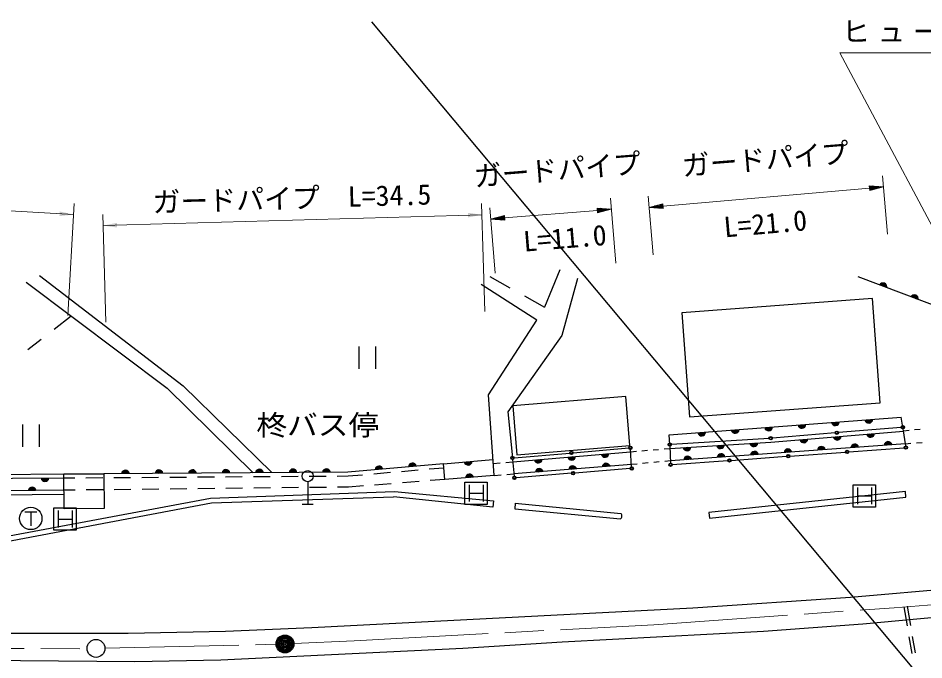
# Model space of a CAD drawing. Units: millimetres, scale not verified. Extents: x 40000 to 680000, y 20000 to 380000.
# Drawn here: x 361213 to 442328, y 277956 to 335435 of the extents above; entities that cross this region are included whole.
import ezdxf
from ezdxf.enums import TextEntityAlignment as Align

# ---------------------------------------------------------------- set-up
doc = ezdxf.new("R2010")
doc.units = ezdxf.units.MM
doc.header["$LTSCALE"] = 1000
doc.linetypes.add('CHAIN', pattern=[18.5, 12, -1.5, 3.5, -1.5])
for name, color, linetype, lineweight in [('M-BGD', 7, 'Continuous', 25), ('M-BGD-EXST', 7, 'Continuous', 25), ('M-BMK', 2, 'CHAIN', 13), ('M-BMK-SRVR', 3, 'Continuous', 25), ('M-STR-HTXT', 7, 'Continuous', 13), ('M-STR-STRC', 7, 'Continuous', 25), ('M-STR-STRD', 7, 'Continuous', 25)]:
    doc.layers.add(name, color=color, linetype=linetype, lineweight=lineweight)
doc.styles.add('ＭＳ ゴシック', font='')
doc.styles.get('ＭＳ ゴシック').set_extended_font_data('MS Gothic')

# ---------------------------------------------------------------- blocks, each defined once
blk = doc.blocks.new('filled_arrow')
at = {"color": 0, "linetype": 'Continuous', "lineweight": -2}
blk.add_solid([(7.5, 1.25), (0, 0), (7.5, -1.25)], dxfattribs=at)

msp = doc.modelspace()

# ---------------------------------------------------------------- linework, layer by layer
at = {"layer": 'M-BGD'}
for p, q in [((409727, 312902), (408340, 309554)), ((403453, 312289), (405242, 311288)), ((463359, 302067), (436453, 312251)), ((406551, 310555), (408340, 309554)), ((364452, 307586), (365975, 308764)), ((362078, 305751), (363265, 306668)), ((391724, 306015), (391724, 304015)), ((393224, 306015), (393224, 304015)), ((419530, 298099), (440304, 299683)), ((440442, 298788), (440304, 299683)), ((361606, 299050), (361606, 297050)), ((363106, 299050), (363106, 297050)), ((440292, 298775), (434674, 298308)), ((440700, 297116), (440465, 298640)), ((441995, 298598), (441498, 298546)), ((419569, 297241), (419530, 298099)), ((428458, 297795), (419718, 297250)), ((434375, 298284), (428757, 297817)), ((441001, 298494), (440495, 298441)), ((410906, 296509), (415890, 296936)), ((419070, 296849), (419584, 296891)), ((419575, 297091), (419643, 295583)), ((440669, 297314), (419634, 295783)), ((435604, 296595), (440573, 296957)), ((440669, 297314), (441166, 297354)), ((441665, 297394), (442163, 297434)), ((405508, 295695), (416064, 296599)), ((405623, 296056), (410607, 296483)), ((416158, 295246), (416050, 296799)), ((416064, 296599), (416578, 296642)), ((417077, 296683), (417575, 296725)), ((418073, 296766), (418572, 296807)), ((425068, 295827), (430037, 296189)), ((430336, 296211), (435305, 296573)), ((399298, 295514), (403739, 295893)), ((399432, 294117), (399298, 295514)), ((403762, 295557), (404386, 295606)), ((404884, 295646), (405508, 295695)), ((405489, 295894), (405637, 294410)), ((416144, 295445), (405617, 294609)), ((416645, 295494), (416144, 295445)), ((417640, 295590), (417143, 295542)), ((418636, 295686), (418138, 295638)), ((419634, 295783), (419134, 295734)), ((419800, 295444), (424769, 295806)), ((346939, 294477), (365307, 294605)), ((365307, 294605), (368896, 294630)), ((390767, 294432), (392060, 294543)), ((393057, 294628), (394551, 294756)), ((395547, 294842), (397042, 294970)), ((398038, 295055), (399331, 295166)), ((403838, 294467), (399432, 294117)), ((403838, 294467), (404478, 294518)), ((404977, 294558), (405617, 294609)), ((410761, 294666), (405801, 294272)), ((416019, 295084), (411060, 294690)), ((365310, 294255), (366289, 294262)), ((367289, 294269), (368789, 294279)), ((369789, 294286), (371289, 294297)), ((372289, 294304), (373789, 294314)), ((374789, 294321), (376289, 294331)), ((377289, 294338), (378789, 294349)), ((379788, 294356), (381288, 294366)), ((382288, 294373), (383788, 294384)), ((384788, 294391), (386288, 294401)), ((387147, 293911), (387147, 291911)), ((387288, 294408), (388788, 294418)), ((389788, 294425), (390767, 294432)), ((394624, 293735), (393129, 293616)), ((397116, 293933), (395621, 293814)), ((399432, 294117), (398113, 294012)), ((366316, 293162), (365317, 293150)), ((368816, 293189), (367316, 293173)), ((371316, 293217), (369816, 293200)), ((373816, 293244), (372316, 293228)), ((376316, 293272), (374816, 293255)), ((378815, 293300), (377316, 293283)), ((381315, 293327), (379815, 293311)), ((383815, 293355), (382315, 293338)), ((386315, 293383), (384815, 293366)), ((388815, 293410), (387315, 293394)), ((390814, 293432), (389815, 293421)), ((392132, 293537), (390814, 293432)), ((386647, 291911), (387647, 291911)), ((440849, 280993), (440553, 282701)), ((441149, 281045), (440853, 282753)), ((441275, 278530), (441019, 280008)), ((441575, 278582), (441320, 280060))]:
    msp.add_line(p, q, dxfattribs=at)
for points in [[(363119, 312380), (376005, 302488), (383944, 294735)], [(361948, 311795), (374573, 302293), (382253, 294723)], [(403838, 294467), (403335, 301690), (407664, 308387), (402692, 311583)], [(411317, 312124), (409896, 307017), (405060, 300185), (405474, 296043)], [(312087, 299848), (315881, 299411), (317219, 297471), (346921, 294127), (365310, 294255)], [(365317, 293150), (347620, 292955), (315751, 296630), (314734, 298104), (311573, 298468)], [(419584, 296891), (428633, 297455), (440495, 298441)], [(315553, 296300), (348310, 292612), (365320, 292800)], [(399298, 295514), (390751, 294782), (368896, 294630)], [(368896, 294630), (368917, 291513), (365329, 291489), (365307, 294605)]]:
    msp.add_lwpolyline(points, dxfattribs=at)
for points in [[(421340, 299720), (438404, 300986), (437712, 310310), (420648, 309044)], [(405874, 296331), (415988, 297151), (415632, 301541), (405518, 300721)]]:
    msp.add_lwpolyline(points, close=True, dxfattribs=at)
for centre, radius in [((440442, 298788), 150), ((440442, 298788), 150), ((440442, 298788), 120), ((440442, 298788), 120), ((440442, 298788), 100), ((440442, 298788), 100), ((440442, 298788), 100), ((440442, 298788), 100), ((440442, 298788), 100), ((440442, 298788), 100), ((440442, 298788), 100), ((440442, 298788), 100), ((428607, 297804), 150), ((428607, 297804), 120), ((428607, 297804), 100), ((428607, 297804), 100), ((428607, 297804), 100), ((428607, 297804), 100), ((434525, 298296), 150), ((434525, 298296), 120), ((434525, 298296), 100), ((434525, 298296), 100), ((434525, 298296), 100), ((434525, 298296), 100), ((416040, 296949), 150), ((416040, 296949), 150), ((416040, 296949), 120), ((416040, 296949), 120), ((416040, 296949), 100), ((416040, 296949), 100), ((416040, 296949), 100), ((416040, 296949), 100), ((416040, 296949), 100), ((416040, 296949), 100), ((416040, 296949), 100), ((416040, 296949), 100), ((419569, 297241), 150), ((419569, 297241), 150), ((419569, 297241), 120), ((419569, 297241), 120), ((419569, 297241), 100), ((419569, 297241), 100), ((419569, 297241), 100), ((419569, 297241), 100), ((419569, 297241), 100), ((419569, 297241), 100), ((419569, 297241), 100), ((419569, 297241), 100), ((440723, 296967), 150), ((440723, 296967), 150), ((440723, 296967), 120), ((440723, 296967), 120), ((440723, 296967), 100), ((440723, 296967), 100), ((440723, 296967), 100), ((440723, 296967), 100), ((440723, 296967), 100), ((440723, 296967), 100), ((440723, 296967), 100), ((440723, 296967), 100), ((405474, 296043), 150), ((405474, 296043), 150), ((405474, 296043), 120), ((405474, 296043), 120), ((405474, 296043), 100), ((405474, 296043), 100), ((405474, 296043), 100), ((405474, 296043), 100), ((405474, 296043), 100), ((405474, 296043), 100), ((405474, 296043), 100), ((405474, 296043), 100), ((410757, 296496), 150), ((410757, 296496), 120), ((410757, 296496), 100), ((410757, 296496), 100), ((410757, 296496), 100), ((410757, 296496), 100), ((430186, 296200), 150), ((430186, 296200), 120), ((430186, 296200), 100), ((430186, 296200), 100), ((430186, 296200), 100), ((430186, 296200), 100), ((435454, 296584), 150), ((435454, 296584), 120), ((435454, 296584), 100), ((435454, 296584), 100), ((435454, 296584), 100), ((435454, 296584), 100), ((419650, 295433), 150), ((419650, 295433), 150), ((419650, 295433), 120), ((419650, 295433), 120), ((419650, 295433), 100), ((419650, 295433), 100), ((419650, 295433), 100), ((419650, 295433), 100), ((419650, 295433), 100), ((419650, 295433), 100), ((419650, 295433), 100), ((419650, 295433), 100), ((424918, 295816), 150), ((424918, 295816), 120), ((424918, 295816), 100), ((424918, 295816), 100), ((424918, 295816), 100), ((424918, 295816), 100), ((387147, 294411), 500), ((410910, 294678), 150), ((410910, 294678), 120), ((410910, 294678), 100), ((410910, 294678), 100), ((410910, 294678), 100), ((410910, 294678), 100), ((416169, 295096), 150), ((416169, 295096), 150), ((416169, 295096), 120), ((416169, 295096), 120), ((416169, 295096), 100), ((416169, 295096), 100), ((416169, 295096), 100), ((416169, 295096), 100), ((416169, 295096), 100), ((416169, 295096), 100), ((416169, 295096), 100), ((416169, 295096), 100), ((405652, 294260), 150), ((405652, 294260), 150), ((405652, 294260), 120), ((405652, 294260), 120), ((405652, 294260), 100), ((405652, 294260), 100), ((405652, 294260), 100), ((405652, 294260), 100), ((405652, 294260), 100), ((405652, 294260), 100), ((405652, 294260), 100), ((405652, 294260), 100)]:
    msp.add_circle(centre, radius, dxfattribs=at)
for centre, radius, start, end in [((438664, 311356), 354, 348.06653, 150.47171), ((438664, 311356), 283, 350.29057, 148.24767), ((438664, 311356), 212, 354.0369, 144.50134), ((438664, 311356), 142, 1.74863, 136.78961), ((438664, 311356), 100, 12.06629, 126.47195), ((438664, 311356), 100, 12.06629, 126.47195), ((441469, 310294), 354, 348.06653, 150.47171), ((441469, 310294), 283, 350.29057, 148.24767), ((441469, 310294), 212, 354.0369, 144.50134), ((441469, 310294), 142, 1.74863, 136.78961), ((441469, 310294), 100, 12.06629, 126.47195), ((441469, 310294), 100, 12.06629, 126.47195), ((437391, 299515), 354, 193.15903, 355.56421), ((437391, 299515), 283, 195.38307, 353.34017), ((437391, 299515), 212, 199.1294, 349.59385), ((437391, 299515), 142, 206.84113, 341.88212), ((437391, 299515), 100, 217.15879, 331.56445), ((437391, 299515), 100, 217.15879, 331.56445), ((425426, 298603), 354, 193.15903, 355.56421), ((425426, 298603), 283, 195.38307, 353.34017), ((425426, 298603), 212, 199.1294, 349.59385), ((425426, 298603), 142, 206.84113, 341.88212), ((425426, 298603), 100, 217.15879, 331.56445), ((425426, 298603), 100, 217.15879, 331.56445), ((428417, 298831), 354, 193.15903, 355.56421), ((428417, 298831), 283, 195.38307, 353.34017), ((428417, 298831), 212, 199.1294, 349.59385), ((428417, 298831), 142, 206.84113, 341.88212), ((428417, 298831), 100, 217.15879, 331.56445), ((428417, 298831), 100, 217.15879, 331.56445), ((431408, 299059), 354, 193.15903, 355.56421), ((431408, 299059), 283, 195.38307, 353.34017), ((431408, 299059), 212, 199.1294, 349.59385), ((431408, 299059), 142, 206.84113, 341.88212), ((431408, 299059), 100, 217.15879, 331.56445), ((431408, 299059), 100, 217.15879, 331.56445), ((434400, 299287), 354, 193.15903, 355.56421), ((434400, 299287), 283, 195.38307, 353.34017), ((434400, 299287), 212, 199.1294, 349.59385), ((434400, 299287), 142, 206.84113, 341.88212), ((434400, 299287), 100, 217.15879, 331.56445), ((434400, 299287), 100, 217.15879, 331.56445), ((422434, 298375), 354, 193.15903, 355.56421), ((422434, 298375), 283, 195.38307, 353.34017), ((422434, 298375), 212, 199.1294, 349.59385), ((422434, 298375), 142, 206.84113, 341.88212), ((422434, 298375), 100, 217.15879, 331.56445), ((422434, 298375), 100, 217.15879, 331.56445), ((431570, 297754), 354, 193.54813, 355.95331), ((431570, 297754), 283, 195.77217, 353.72927), ((431570, 297754), 212, 199.5185, 349.98295), ((431570, 297754), 142, 207.23023, 342.27122), ((431570, 297754), 100, 217.54789, 331.95355), ((431570, 297754), 100, 217.54789, 331.95355), ((434559, 298002), 354, 193.54813, 355.95331), ((434559, 298002), 283, 195.77217, 353.72927), ((434559, 298002), 212, 199.5185, 349.98295), ((434559, 298002), 142, 207.23023, 342.27122), ((434559, 298002), 100, 217.54789, 331.95355), ((434559, 298002), 100, 217.54789, 331.95355), ((437549, 298251), 354, 193.54813, 355.95331), ((437549, 298251), 283, 195.77217, 353.72927), ((437549, 298251), 212, 199.5185, 349.98295), ((437549, 298251), 142, 207.23023, 342.27122), ((437549, 298251), 100, 217.54789, 331.95355), ((437549, 298251), 100, 217.54789, 331.95355), ((421111, 297041), 354, 192.36357, 354.76874), ((421111, 297041), 283, 194.5876, 352.54471), ((421111, 297041), 212, 198.33393, 348.79838), ((421111, 297041), 142, 206.04566, 341.08665), ((421111, 297041), 100, 216.36332, 330.76899), ((421111, 297041), 100, 216.36332, 330.76899), ((424105, 297227), 354, 192.36357, 354.76874), ((424105, 297227), 283, 194.5876, 352.54471), ((424105, 297227), 212, 198.33393, 348.79838), ((424105, 297227), 142, 206.04566, 341.08665), ((424105, 297227), 100, 216.36332, 330.76899), ((424105, 297227), 100, 216.36332, 330.76899), ((427099, 297414), 354, 192.36357, 354.76874), ((427099, 297414), 283, 194.5876, 352.54471), ((427099, 297414), 212, 198.33393, 348.79838), ((427099, 297414), 142, 206.04566, 341.08665), ((427099, 297414), 100, 216.36332, 330.76899), ((427099, 297414), 100, 216.36332, 330.76899), ((433148, 296712), 354, 12.96255, 175.36773), ((433148, 296712), 283, 15.18659, 173.14369), ((433148, 296712), 212, 18.93291, 169.39736), ((436140, 296930), 354, 12.96255, 175.36773), ((436140, 296930), 283, 15.18659, 173.14369), ((436140, 296930), 212, 18.93291, 169.39736), ((436140, 296930), 142, 26.64464, 161.68563), ((436140, 296930), 100, 36.9623, 151.36797), ((436140, 296930), 100, 36.9623, 151.36797), ((439132, 297148), 354, 12.96255, 175.36773), ((439132, 297148), 283, 15.18659, 173.14369), ((439132, 297148), 212, 18.93291, 169.39736), ((439132, 297148), 142, 26.64464, 161.68563), ((439132, 297148), 100, 36.9623, 151.36797), ((439132, 297148), 100, 36.9623, 151.36797), ((410782, 296201), 354, 193.69432, 356.0995), ((410782, 296201), 283, 195.91836, 353.87546), ((410782, 296201), 212, 199.66468, 350.12913), ((410782, 296201), 142, 207.37641, 342.4174), ((410782, 296201), 100, 217.69407, 332.09974), ((410782, 296201), 100, 217.69407, 332.09974), ((413771, 296457), 354, 193.69432, 356.0995), ((413771, 296457), 283, 195.91836, 353.87546), ((413771, 296457), 212, 199.66468, 350.12913), ((413771, 296457), 142, 207.37641, 342.4174), ((413771, 296457), 100, 217.69407, 332.09974), ((413771, 296457), 100, 217.69407, 332.09974), ((421179, 295841), 354, 12.96255, 175.36773), ((421179, 295841), 283, 15.18659, 173.14369), ((424171, 296059), 354, 12.96255, 175.36773), ((424171, 296059), 283, 15.18659, 173.14369), ((424171, 296059), 212, 18.93291, 169.39736), ((424171, 296059), 142, 26.64464, 161.68563), ((424171, 296059), 100, 36.9623, 151.36797), ((424171, 296059), 100, 36.9623, 151.36797), ((427164, 296277), 354, 12.96255, 175.36773), ((427164, 296277), 283, 15.18659, 173.14369), ((427164, 296277), 212, 18.93291, 169.39736), ((427164, 296277), 142, 26.64464, 161.68563), ((427164, 296277), 100, 36.9623, 151.36797), ((427164, 296277), 100, 36.9623, 151.36797), ((430156, 296495), 354, 12.96255, 175.36773), ((430156, 296495), 283, 15.18659, 173.14369), ((430156, 296495), 212, 18.93291, 169.39736), ((430156, 296495), 142, 26.64464, 161.68563), ((430156, 296495), 100, 36.9623, 151.36797), ((430156, 296495), 100, 36.9623, 151.36797), ((433148, 296712), 142, 26.64464, 161.68563), ((433148, 296712), 100, 36.9623, 151.36797), ((433148, 296712), 100, 36.9623, 151.36797), ((393535, 294966), 354, 13.69432, 176.0995), ((396524, 295222), 354, 13.69432, 176.0995), ((396524, 295222), 283, 15.91836, 173.87546), ((396524, 295222), 212, 19.66468, 170.12913), ((396524, 295222), 142, 27.37641, 162.4174), ((396524, 295222), 100, 37.69407, 152.09974), ((396524, 295222), 100, 37.69407, 152.09974), ((401514, 295758), 354, 193.67295, 356.07813), ((401514, 295758), 283, 195.89699, 353.85409), ((401514, 295758), 212, 199.64332, 350.10777), ((401514, 295758), 142, 207.35505, 342.39604), ((401514, 295758), 100, 217.67271, 332.07837), ((401514, 295758), 100, 217.67271, 332.07837), ((407793, 295945), 354, 193.69432, 356.0995), ((407793, 295945), 283, 195.91836, 353.87546), ((407793, 295945), 212, 199.66468, 350.12913), ((407793, 295945), 142, 207.37641, 342.4174), ((407793, 295945), 100, 217.69407, 332.09974), ((407793, 295945), 100, 217.69407, 332.09974), ((410885, 294973), 354, 13.3409, 175.74607), ((413876, 295211), 354, 13.3409, 175.74607), ((413876, 295211), 283, 15.56493, 173.52204), ((413876, 295211), 212, 19.31126, 169.77571), ((413876, 295211), 142, 27.02299, 162.06398), ((413876, 295211), 100, 37.34065, 151.74632), ((413876, 295211), 100, 37.34065, 151.74632), ((421179, 295841), 212, 18.93291, 169.39736), ((421179, 295841), 142, 26.64464, 161.68563), ((421179, 295841), 100, 36.9623, 151.36797), ((421179, 295841), 100, 36.9623, 151.36797), ((370824, 294589), 354, 9.19561, 171.60079), ((370824, 294589), 283, 11.41965, 169.37675), ((370824, 294589), 212, 15.16597, 165.63042), ((370824, 294589), 142, 22.8777, 157.91869), ((370824, 294589), 100, 33.19537, 147.60103), ((370824, 294589), 100, 33.19537, 147.60103), ((373824, 294610), 354, 9.19561, 171.60079), ((373824, 294610), 283, 11.41965, 169.37675), ((373824, 294610), 212, 15.16597, 165.63042), ((373824, 294610), 142, 22.8777, 157.91869), ((373824, 294610), 100, 33.19537, 147.60103), ((373824, 294610), 100, 33.19537, 147.60103), ((376824, 294631), 354, 9.19561, 171.60079), ((376824, 294631), 283, 11.41965, 169.37675), ((376824, 294631), 212, 15.16597, 165.63042), ((376824, 294631), 142, 22.8777, 157.91869), ((376824, 294631), 100, 33.19537, 147.60103), ((376824, 294631), 100, 33.19537, 147.60103), ((379824, 294652), 354, 9.19561, 171.60079), ((379824, 294652), 283, 11.41965, 169.37675), ((379824, 294652), 212, 15.16597, 165.63042), ((379824, 294652), 142, 22.8777, 157.91869), ((379824, 294652), 100, 33.19537, 147.60103), ((379824, 294652), 100, 33.19537, 147.60103), ((382824, 294673), 354, 9.19561, 171.60079), ((382824, 294673), 283, 11.41965, 169.37675), ((382824, 294673), 212, 15.16597, 165.63042), ((382824, 294673), 142, 22.8777, 157.91869), ((382824, 294673), 100, 33.19537, 147.60103), ((382824, 294673), 100, 33.19537, 147.60103), ((385824, 294694), 354, 9.19561, 171.60079), ((385824, 294694), 283, 11.41965, 169.37675), ((385824, 294694), 212, 15.16597, 165.63042), ((385824, 294694), 142, 22.8777, 157.91869), ((385824, 294694), 100, 33.19537, 147.60103), ((385824, 294694), 100, 33.19537, 147.60103), ((388824, 294714), 354, 9.19561, 171.60079), ((388824, 294714), 283, 11.41965, 169.37675), ((388824, 294714), 212, 15.16597, 165.63042), ((388824, 294714), 142, 22.8777, 157.91869), ((388824, 294714), 100, 33.19537, 147.60103), ((388824, 294714), 100, 33.19537, 147.60103), ((393535, 294966), 283, 15.91836, 173.87546), ((393535, 294966), 212, 19.66468, 170.12913), ((393535, 294966), 142, 27.37641, 162.4174), ((393535, 294966), 100, 37.69407, 152.09974), ((393535, 294966), 100, 37.69407, 152.09974), ((401639, 294238), 354, 13.3409, 175.74607), ((401639, 294238), 283, 15.56493, 173.52204), ((401639, 294238), 212, 19.31126, 169.77571), ((407894, 294735), 354, 13.3409, 175.74607), ((407894, 294735), 283, 15.56493, 173.52204), ((407894, 294735), 212, 19.31126, 169.77571), ((407894, 294735), 142, 27.02299, 162.06398), ((407894, 294735), 100, 37.34065, 151.74632), ((407894, 294735), 100, 37.34065, 151.74632), ((410885, 294973), 283, 15.56493, 173.52204), ((410885, 294973), 212, 19.31126, 169.77571), ((410885, 294973), 142, 27.02299, 162.06398), ((410885, 294973), 100, 37.34065, 151.74632), ((410885, 294973), 100, 37.34065, 151.74632), ((363615, 294298), 354, 189.19561, 351.60079), ((363615, 294298), 283, 191.41965, 349.37675), ((363615, 294298), 212, 195.16597, 345.63042), ((363615, 294298), 142, 202.8777, 337.91869), ((363615, 294298), 100, 213.19537, 327.60103), ((363615, 294298), 100, 213.19537, 327.60103), ((401639, 294238), 142, 27.02299, 162.06398), ((401639, 294238), 100, 37.34065, 151.74632), ((401639, 294238), 100, 37.34065, 151.74632), ((362469, 293065), 354, 9.4309, 171.83608), ((362469, 293065), 283, 11.65494, 169.61204), ((362469, 293065), 212, 15.40127, 165.86572), ((362469, 293065), 142, 23.113, 158.15399), ((362469, 293065), 100, 33.43066, 147.83632), ((362469, 293065), 100, 33.43066, 147.83632)]:
    msp.add_arc(centre, radius, start, end, dxfattribs=at)
at = {"layer": 'M-BGD-EXST'}
for p, q in [((361800, 291226), (362900, 291226)), ((362350, 291226), (362350, 289976))]:
    msp.add_line(p, q, dxfattribs=at)
msp.add_circle((362350, 290626), 1000, dxfattribs=at)
at = {"layer": 'M-BMK'}
msp.add_line((368988, 278996), (384309, 279362), dxfattribs=at)
for points in [[(385908, 279418), (391313, 279668), (418153, 281108), (439658, 282632), (446177, 283140), (467473, 285557)], [(269721, 283428), (299789, 281362), (330523, 279499), (349742, 278991), (367389, 278953)]]:
    msp.add_lwpolyline(points, dxfattribs=at)
at = {"layer": 'M-BMK-SRVR'}
for centre, radius in [((385109, 279381), 800), ((385109, 279381), 800), ((385109, 279381), 726), ((385109, 279381), 651), ((385109, 279381), 578), ((385109, 279381), 486), ((368188, 278984), 800), ((385109, 279381), 378), ((385109, 279381), 298), ((385109, 279381), 205), ((385109, 279381), 87.8)]:
    msp.add_circle(centre, radius, dxfattribs=at)
at = {"layer": 'M-STR-HTXT'}
for p, q in [((439076, 316074), (438616, 321317)), ((438703, 320321), (437440, 320420)), ((437440, 320420), (437476, 320004)), ((323309, 320318), (366177, 317840)), ((418969, 318591), (437458, 320212)), ((437692, 320400), (437443, 320378)), ((437447, 320336), (437945, 320380)), ((438198, 320361), (437451, 320295)), ((437454, 320253), (438450, 320341)), ((438703, 320321), (437458, 320212)), ((437462, 320170), (438458, 320258)), ((438212, 320194), (437465, 320129)), ((437469, 320087), (437967, 320131)), ((437722, 320068), (437472, 320046)), ((438703, 320321), (437476, 320004)), ((365654, 308790), (366235, 318838)), ((402996, 309170), (402720, 318825)), ((414730, 313476), (414253, 319315)), ((418096, 314234), (417636, 319478)), ((417724, 318482), (418951, 318798)), ((418987, 318383), (418951, 318798)), ((403927, 312592), (403450, 318431)), ((404777, 317537), (413089, 318216)), ((414334, 318318), (413072, 318424)), ((413072, 318424), (413106, 318009)), ((413324, 318403), (413075, 318383)), ((413078, 318341), (413577, 318382)), ((413829, 318361), (413082, 318299)), ((413085, 318258), (414082, 318339)), ((414334, 318318), (413089, 318216)), ((413092, 318175), (414089, 318256)), ((413843, 318195), (413095, 318133)), ((413099, 318092), (413597, 318133)), ((413351, 318071), (413102, 318050)), ((414334, 318318), (413106, 318009)), ((417724, 318482), (418969, 318591)), ((417724, 318482), (418987, 318383)), ((418965, 318632), (417969, 318545)), ((418973, 318549), (417976, 318462)), ((418215, 318608), (418962, 318674)), ((418229, 318442), (418976, 318508)), ((418958, 318715), (418460, 318672)), ((418980, 318466), (418482, 318423)), ((418705, 318735), (418954, 318757)), ((418735, 318403), (418984, 318425)), ((369070, 308198), (368794, 317854)), ((368822, 316854), (402748, 317825)), ((403531, 317435), (404760, 317744)), ((403531, 317435), (404777, 317537)), ((403531, 317435), (404794, 317329)), ((404774, 317578), (403777, 317497)), ((404781, 317495), (403784, 317414)), ((404023, 317559), (404770, 317620)), ((404036, 317392), (404784, 317454)), ((404767, 317661), (404269, 317620)), ((404787, 317412), (404289, 317371)), ((404514, 317682), (404764, 317703)), ((404542, 317350), (404791, 317371)), ((404794, 317329), (404760, 317744))]:
    msp.add_line(p, q, dxfattribs=at)
msp.add_lwpolyline([(454362, 295607), (434810, 332324), (474060, 332324)], dxfattribs=at)
at = {"layer": 'M-STR-STRC'}
for p, q in [((392862, 335101), (441549, 276945)), ((401230, 291877), (401230, 293877)), ((401230, 293877), (403230, 293877)), ((403230, 293877), (403230, 291877)), ((436001, 291646), (436001, 293646)), ((436001, 293646), (438001, 293646)), ((438001, 293646), (438001, 291646)), ((401605, 293627), (401605, 292127)), ((401605, 292877), (402855, 292877)), ((402855, 293627), (402855, 292127)), ((436376, 293396), (436376, 291896)), ((437626, 293396), (437626, 291896)), ((436376, 292646), (437626, 292646)), ((364424, 289573), (364424, 291573)), ((364424, 291573), (366424, 291573)), ((364799, 291323), (364799, 289823)), ((366049, 291323), (366049, 289823)), ((366424, 291573), (366424, 289573)), ((403230, 291877), (401230, 291877)), ((438001, 291646), (436001, 291646)), ((364799, 290573), (366049, 290573)), ((366424, 289573), (364424, 289573))]:
    msp.add_line(p, q, dxfattribs=at)
at = {"layer": 'M-STR-STRD'}
for p, q in [((405731, 291992), (405683, 291494)), ((405683, 291494), (415147, 290579)), ((405731, 291992), (415195, 291077))]:
    msp.add_line(p, q, dxfattribs=at)
for points in [[(310421, 279374), (323665, 278652), (334079, 278144), (371671, 277806), (379375, 277975), (401050, 278991), (409940, 279584), (427974, 280515), (436864, 281192), (445246, 281954), (455660, 283055), (466667, 284410), (484785, 286865), (502311, 289659), (516112, 292030), (529659, 294485), (566827, 301597)], [(307274, 293126), (324765, 289490), (334903, 287552), (338566, 287458), (345841, 287272), (354480, 287463), (357955, 288135), (378529, 292030), (394843, 292555)], [(354330, 287932), (378444, 292453), (394907, 293044)], [(394907, 293044), (403775, 292194), (403711, 291619), (394843, 292555)], [(371078, 280346), (379799, 280515), (387503, 280854), (421624, 282632), (435763, 283563), (445331, 284410), (456126, 285498)], [(310604, 281970), (327644, 281023), (338566, 280600), (356177, 280346), (371078, 280346)]]:
    msp.add_lwpolyline(points, dxfattribs=at)
msp.add_lwpolyline([(423132, 290647), (440722, 292539), (440668, 293041), (423078, 291149)], close=True, dxfattribs=at)
msp.add_arc((414973, 290847), 319, 302.88226, 46.07912, dxfattribs=at)

# ---------------------------------------------------------------- block references
at = {"layer": 'M-STR-HTXT', "xscale": 167, "yscale": 167}
for p, rotation in [((366177, 317840), 176.7), ((402748, 317825), 181.6), ((368822, 316854), 1.6)]:
    msp.add_blockref('filled_arrow', p, dxfattribs=dict(at, rotation=rotation))

# ---------------------------------------------------------------- texts
at = {"layer": 'M-BGD', "style": 'ＭＳ ゴシック', "width": 1.1}
msp.add_text('柊バス停', height=1833, dxfattribs=at).set_placement((388045, 297521), align=Align.BOTTOM_CENTER)
at = {"layer": 'M-STR-HTXT', "style": 'ＭＳ ゴシック'}
for s, rotation, p in [('ガードパイプ', 4.676, (428256, 321349)), ('ガードパイプ', 4.676, (409624, 320403)), ('ガードパイプ  L=34.5', 1.64, (385771, 317839)), ('L=21.0', 5.011, (428256, 315571)), ('L=11.0', 4.676, (410298, 314274))]:
    msp.add_text(s, height=1833, rotation=rotation, dxfattribs=at).set_placement(p, align=Align.BOTTOM_CENTER)
at = {"layer": 'M-STR-HTXT', "insert": (454435, 332824), "char_height": 1833, "attachment_point": 8, "style": 'ＭＳ ゴシック'}
msp.add_mtext('\\T1.27;ヒューム管φ700\u3000\u3000L=31.5', dxfattribs=at)

doc.saveas('drawing.dxf')
